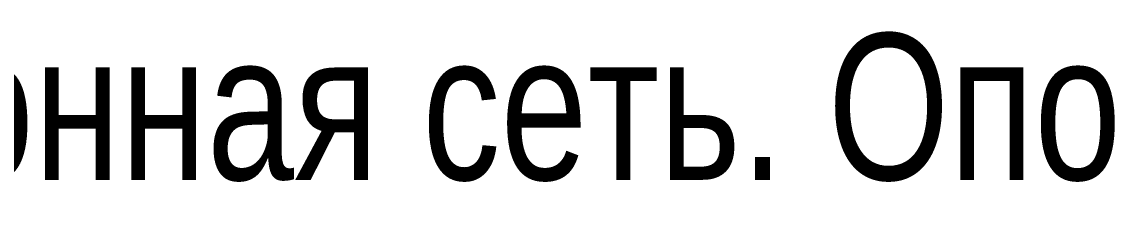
# Paper-space layout '13. УС-1' of a CAD drawing. Header units: millimetres. Extents: x 0 to 2460, y -61 to 297.
# Drawn here: x 722 to 1230, y -61 to 33 of the extents above; entities that cross this region are included whole.
import ezdxf
from ezdxf.enums import TextEntityAlignment as Align

# ---------------------------------------------------------------- set-up
doc = ezdxf.new("R2018")
doc.units = ezdxf.units.MM
doc.layers.add('102 Рамка', color=252, linetype='Continuous')
doc.styles.add('ISOCPEUR', font='isocpeui.ttf', dxfattribs={"height": 2.5})
doc.styles.get("Standard").update_dxf_attribs({"font": 'arial.ttf'})

# ---------------------------------------------------------------- blocks, each defined once
blk = doc.blocks.new('*U269')
at = {"color": 7, "style": 'ISOCPEUR', "oblique": 10, "width": 0.8}
for tag, height, p in [('ИМЯ-ПРОЕКТА', 3.5, (143, 54.91)), ('НОМЕР-ЛИСТА', 2.5, (183.56, 25))]:
    blk.add_attdef(tag, text='', height=height, dxfattribs=at).set_placement(p, align=Align.MIDDLE_CENTER)
at = {"color": 7, "lineweight": 30, "oblique": 10, "width": 0.8, "flags": 104}
for tag, p in [('РАЗДЕЛ-ПРОЕКТА', (122.62, 27.39)), ('НАИМЕНОВАНИЕ-ЧЕРТЕЖА', (120, 12.5))]:
    blk.add_attdef(tag, text='', height=2.5, dxfattribs=at).set_placement(p, align=Align.MIDDLE_CENTER)
at = {"layer": '102 Рамка', "color": 7, "style": 'ISOCPEUR', "width": 0.8}
blk.add_attdef('FORMATTEXT', text='', height=2.5, dxfattribs=at).set_placement((153.5, 3.75), align=Align.TOP_LEFT)

psp = doc.layouts.new('13. УС-1')

# ---------------------------------------------------------------- block references
at = {"color": 7, "lineweight": 30}
ref = psp.add_blockref('*U269', (0, 0), dxfattribs=at)
lines = psp.add_mtext('\\W0.8000;Радиотрансляционная сеть. Оповещение о чрезвычайных ситуациях', dxfattribs={"color": 7, "lineweight": 30, "insert": (122.62, 27.39), "char_height": 67.6291, "attachment_point": 1})
ref.add_attrib('РАЗДЕЛ-ПРОЕКТА', '', (122.62, 27.39), dxfattribs={"flags": 104}).embed_mtext(lines)

doc.saveas('drawing.dxf')
